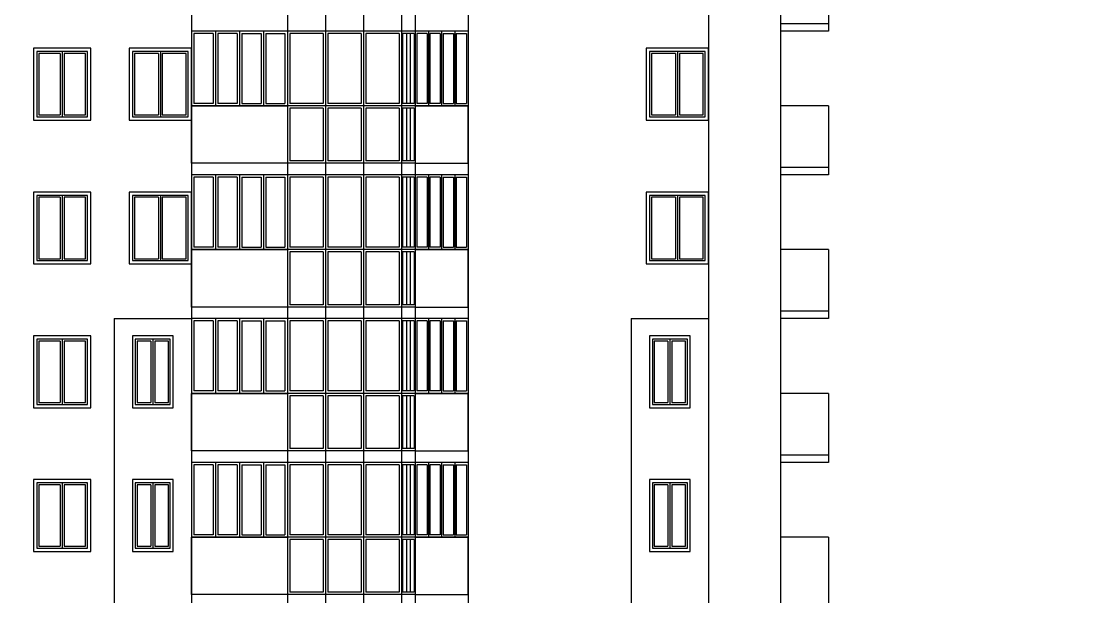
# Model space of a CAD drawing. Header units: inches. Extents: x -634 to 3638, y -6930911 to 5552.
# Drawn here: x 1924.61 to 1946.37, y 3409.74 to 3421.42 of the extents above; entities that cross this region are included whole.
import ezdxf

# ---------------------------------------------------------------- set-up
doc = ezdxf.new("R2010")
doc.units = ezdxf.units.IN
doc.header["$MEASUREMENT"] = 0
doc.linetypes.add('Dashed', pattern=[1128.888893, 564.444447, -564.444447])
for name, color, linetype, lineweight in [('ELEV', 134, 'Continuous', 18), ('фасады', 7, 'Continuous', 30), ('фасады2', 7, 'Continuous', 25)]:
    doc.layers.add(name, color=color, linetype=linetype, lineweight=lineweight)

msp = doc.modelspace()

# ---------------------------------------------------------------- hatches: boundary and pattern name
at = {"layer": 'ELEV', "linetype": 'Continuous'}
h = msp.add_hatch(dxfattribs=at)
h.set_pattern_fill('ANSI31', color=256, scale=0.01044, style=0)
h.set_pattern_definition([(45, (1262.311104, 3366.587935), (-0.02343928418428, 0.02343928418428), [])])
edge = h.paths.add_edge_path()
edge.add_ellipse((1445.78234, 3471.96182), major_axis=(0, 6932302.83262), ratio=0.00000001506, start_angle=89.999976115149, end_angle=270.000023884851)
edge.add_line((1445.67794, 3474.85168), (1445.67794, 3528.48347))
edge.add_line((1445.67794, 3528.48347), (1445.88675, 3528.48347))
edge.add_line((1445.88675, 3528.48347), (1445.88675, 3474.85168))

# ---------------------------------------------------------------- linework, layer by layer
at = {"layer": 'фасады', "color": 7, "ltscale": 100}
for p, q in [((1926.49447, 3415.38264), (1928.06822, 3415.38264)), ((1936.99688, 3415.38264), (1938.57063, 3415.38264))]:
    msp.add_line(p, q, dxfattribs=at)
for points in [[(1928.06822, 3440.04495), (1928.06822, 3421.22218)], [(1932.33109, 3440.04495), (1932.33109, 3421.22218)], [(1933.68391, 3440.04495), (1933.68391, 3421.22218)], [(1928.06822, 3421.22218), (1928.06822, 3400.78379)], [(1932.33109, 3421.22218), (1932.33109, 3400.78379)], [(1933.68391, 3421.22218), (1933.68391, 3400.78379)]]:
    msp.add_lwpolyline(points, dxfattribs=at)
at = {"layer": 'фасады', "color": 7, "linetype": 'Dashed', "ltscale": 100}
for points in [[(1938.57063, 3424.14194), (1938.57063, 3421.22218)], [(1940.03052, 3424.14194), (1940.03052, 3421.22218)], [(1941.00378, 3422.62366), (1941.00378, 3421.22218)], [(1940.03052, 3421.3779), (1941.00378, 3421.3779), (1941.00378, 3421.22218), (1940.03052, 3421.22218)], [(1938.57063, 3421.22218), (1938.57063, 3418.30241)], [(1940.03052, 3421.22218), (1940.03052, 3418.30241)], [(1941.00378, 3419.7039), (1940.03052, 3419.7039)], [(1941.00378, 3419.7039), (1941.00378, 3418.30241)], [(1940.03052, 3418.45813), (1941.00378, 3418.45813), (1941.00378, 3418.30241), (1940.03052, 3418.30241)], [(1938.57063, 3418.30241), (1938.57063, 3415.38264)], [(1940.03052, 3418.30241), (1940.03052, 3415.38264)], [(1941.00378, 3416.78413), (1940.03052, 3416.78413)], [(1941.00378, 3416.78413), (1941.00378, 3415.38264)], [(1926.49447, 3415.38264), (1926.49447, 3412.46287)], [(1936.99688, 3415.38264), (1936.99688, 3412.46287)], [(1938.57063, 3415.38264), (1938.57063, 3412.46287)], [(1940.03052, 3415.53836), (1941.00378, 3415.53836), (1941.00378, 3415.38264), (1940.03052, 3415.38264)], [(1940.03052, 3415.38264), (1940.03052, 3412.46287)], [(1941.00378, 3413.86436), (1940.03052, 3413.86436)], [(1941.00378, 3413.86436), (1941.00378, 3412.46287)], [(1940.03052, 3412.61859), (1941.00378, 3412.61859), (1941.00378, 3412.46287), (1940.03052, 3412.46287)], [(1926.49447, 3412.46287), (1926.49447, 3409.5431)], [(1936.99688, 3412.46287), (1936.99688, 3409.5431)], [(1938.57063, 3412.46287), (1938.57063, 3409.5431)], [(1940.03052, 3412.46287), (1940.03052, 3409.5431)], [(1941.00378, 3410.94459), (1940.03052, 3410.94459)], [(1941.00378, 3410.94459), (1941.00378, 3409.5431)]]:
    msp.add_lwpolyline(points, dxfattribs=at)
at = {"layer": 'фасады', "color": 7, "ltscale": 100}
for points in [[(1928.06822, 3419.7039), (1930.01474, 3419.7039), (1930.01474, 3418.53599), (1928.06822, 3418.53599)], [(1933.68391, 3419.7039), (1932.61333, 3419.7039), (1932.61333, 3418.53599), (1933.68391, 3418.53599)], [(1928.06822, 3416.78413), (1930.01474, 3416.78413), (1930.01474, 3415.61622), (1928.06822, 3415.61622)], [(1933.68391, 3416.78413), (1932.61333, 3416.78413), (1932.61333, 3415.61622), (1933.68391, 3415.61622)], [(1928.06822, 3413.86436), (1930.01474, 3413.86436), (1930.01474, 3412.69645), (1928.06822, 3412.69645)], [(1933.68391, 3413.86436), (1932.61333, 3413.86436), (1932.61333, 3412.69645), (1933.68391, 3412.69645)], [(1928.06822, 3410.94459), (1930.01474, 3410.94459), (1930.01474, 3409.77668), (1928.06822, 3409.77668)], [(1933.68391, 3410.94459), (1932.61333, 3410.94459), (1932.61333, 3409.77668), (1933.68391, 3409.77668)]]:
    msp.add_lwpolyline(points, close=True, dxfattribs=at)
at = {"layer": 'фасады2', "color": 7, "ltscale": 100}
for p, q in [((1928.0001, 3420.80368), (1926.87112, 3420.80368)), ((1926.87112, 3420.80368), (1926.87112, 3419.48005)), ((1928.0001, 3419.48005), (1928.0001, 3420.80368)), ((1938.50251, 3420.80368), (1937.37353, 3420.80368)), ((1937.37353, 3420.80368), (1937.37353, 3419.48005)), ((1938.50251, 3419.48005), (1938.50251, 3420.80368)), ((1927.39668, 3420.76474), (1926.91005, 3420.76474)), ((1926.91005, 3420.76474), (1926.91005, 3419.51898)), ((1927.96117, 3420.76474), (1927.47454, 3420.76474)), ((1927.96117, 3419.51898), (1927.96117, 3420.76474)), ((1937.89909, 3420.76474), (1937.41246, 3420.76474)), ((1937.41246, 3420.76474), (1937.41246, 3419.51898)), ((1938.46358, 3420.76474), (1937.97695, 3420.76474)), ((1938.46358, 3419.51898), (1938.46358, 3420.76474)), ((1926.91005, 3419.51898), (1927.39668, 3419.51898)), ((1927.47454, 3419.51898), (1927.96117, 3419.51898)), ((1928.06822, 3419.7039), (1930.01474, 3419.7039)), ((1928.06822, 3419.7039), (1930.01474, 3419.7039)), ((1928.06822, 3419.7039), (1930.01474, 3419.7039)), ((1932.61333, 3419.7039), (1933.68391, 3419.7039)), ((1932.61333, 3419.7039), (1933.68391, 3419.7039)), ((1932.61333, 3419.7039), (1933.68391, 3419.7039)), ((1937.41246, 3419.51898), (1937.89909, 3419.51898)), ((1937.97695, 3419.51898), (1938.46358, 3419.51898)), ((1926.87112, 3419.48005), (1928.0001, 3419.48005)), ((1937.37353, 3419.48005), (1938.50251, 3419.48005)), ((1928.0001, 3417.88391), (1926.87112, 3417.88391)), ((1926.87112, 3417.88391), (1926.87112, 3416.56028)), ((1927.39668, 3417.84498), (1926.91005, 3417.84498)), ((1926.91005, 3417.84498), (1926.91005, 3416.59921)), ((1927.96117, 3417.84498), (1927.47454, 3417.84498)), ((1927.96117, 3416.59921), (1927.96117, 3417.84498)), ((1928.0001, 3416.56028), (1928.0001, 3417.88391)), ((1938.50251, 3417.88391), (1937.37353, 3417.88391)), ((1937.37353, 3417.88391), (1937.37353, 3416.56028)), ((1937.89909, 3417.84498), (1937.41246, 3417.84498)), ((1937.41246, 3417.84498), (1937.41246, 3416.59921)), ((1938.46358, 3417.84498), (1937.97695, 3417.84498)), ((1938.46358, 3416.59921), (1938.46358, 3417.84498)), ((1938.50251, 3416.56028), (1938.50251, 3417.88391)), ((1928.06822, 3416.78413), (1930.01474, 3416.78413)), ((1928.06822, 3416.78413), (1930.01474, 3416.78413)), ((1928.06822, 3416.78413), (1930.01474, 3416.78413)), ((1932.61333, 3416.78413), (1933.68391, 3416.78413)), ((1932.61333, 3416.78413), (1933.68391, 3416.78413)), ((1932.61333, 3416.78413), (1933.68391, 3416.78413)), ((1926.87112, 3416.56028), (1928.0001, 3416.56028)), ((1926.91005, 3416.59921), (1927.39668, 3416.59921)), ((1927.47454, 3416.59921), (1927.96117, 3416.59921)), ((1937.37353, 3416.56028), (1938.50251, 3416.56028)), ((1937.41246, 3416.59921), (1937.89909, 3416.59921)), ((1937.97695, 3416.59921), (1938.46358, 3416.59921)), ((1926.92611, 3414.96414), (1926.92611, 3413.64051)), ((1927.63658, 3414.96414), (1926.92611, 3414.96414)), ((1926.96504, 3414.92521), (1926.96504, 3413.67944)), ((1927.24242, 3414.92521), (1926.96504, 3414.92521)), ((1927.59765, 3414.92521), (1927.32028, 3414.92521)), ((1927.59765, 3413.67944), (1927.59765, 3414.92521)), ((1927.63658, 3413.64051), (1927.63658, 3414.96414)), ((1937.42852, 3414.96414), (1937.42852, 3413.64051)), ((1938.139, 3414.96414), (1937.42852, 3414.96414)), ((1937.46745, 3414.92521), (1937.46745, 3413.67944)), ((1937.74483, 3414.92521), (1937.46745, 3414.92521)), ((1938.10006, 3414.92521), (1937.82269, 3414.92521)), ((1938.10006, 3413.67944), (1938.10006, 3414.92521)), ((1938.139, 3413.64051), (1938.139, 3414.96414)), ((1928.06822, 3413.86436), (1930.01474, 3413.86436)), ((1928.06822, 3413.86436), (1930.01474, 3413.86436)), ((1932.61333, 3413.86436), (1933.68391, 3413.86436)), ((1932.61333, 3413.86436), (1933.68391, 3413.86436)), ((1926.92611, 3413.64051), (1927.63658, 3413.64051)), ((1926.96504, 3413.67944), (1927.24242, 3413.67944)), ((1927.32028, 3413.67944), (1927.59765, 3413.67944)), ((1937.42852, 3413.64051), (1938.139, 3413.64051)), ((1937.46745, 3413.67944), (1937.74483, 3413.67944)), ((1937.82269, 3413.67944), (1938.10006, 3413.67944)), ((1926.92611, 3412.04437), (1926.92611, 3410.72074)), ((1927.63658, 3412.04437), (1926.92611, 3412.04437)), ((1926.96504, 3412.00544), (1926.96504, 3410.75967)), ((1927.24242, 3412.00544), (1926.96504, 3412.00544)), ((1927.59765, 3412.00544), (1927.32028, 3412.00544)), ((1927.59765, 3410.75967), (1927.59765, 3412.00544)), ((1927.63658, 3410.72074), (1927.63658, 3412.04437)), ((1937.42852, 3412.04437), (1937.42852, 3410.72074)), ((1938.139, 3412.04437), (1937.42852, 3412.04437)), ((1937.46745, 3412.00544), (1937.46745, 3410.75967)), ((1937.74483, 3412.00544), (1937.46745, 3412.00544)), ((1938.10006, 3412.00544), (1937.82269, 3412.00544)), ((1938.10006, 3410.75967), (1938.10006, 3412.00544)), ((1938.139, 3410.72074), (1938.139, 3412.04437)), ((1928.06822, 3410.94459), (1930.01474, 3410.94459)), ((1932.61333, 3410.94459), (1933.68391, 3410.94459)), ((1926.92611, 3410.72074), (1927.63658, 3410.72074)), ((1926.96504, 3410.75967), (1927.24242, 3410.75967)), ((1927.32028, 3410.75967), (1927.59765, 3410.75967)), ((1937.42852, 3410.72074), (1938.139, 3410.72074)), ((1937.46745, 3410.75967), (1937.74483, 3410.75967)), ((1937.82269, 3410.75967), (1938.10006, 3410.75967))]:
    msp.add_line(p, q, dxfattribs=at)
at = {"layer": 'фасады2', "color": 7, "linetype": 'Dashed', "ltscale": 100}
for points in [[(1928.06822, 3424.14194), (1928.06822, 3421.22218)], [(1928.06822, 3424.14194), (1928.06822, 3421.22218)], [(1928.06822, 3424.14194), (1928.06822, 3421.22218)], [(1930.01474, 3424.14194), (1930.01474, 3421.22218)], [(1930.01474, 3424.14194), (1930.01474, 3421.22218)], [(1930.01474, 3424.14194), (1930.01474, 3421.22218)], [(1930.7875, 3424.14194), (1930.7875, 3421.22218)], [(1931.55929, 3424.14194), (1931.55929, 3421.22218)], [(1932.33109, 3424.14194), (1932.33109, 3421.22218)], [(1932.33109, 3424.14194), (1932.33109, 3421.22218)], [(1932.33109, 3424.14194), (1932.33109, 3421.22218)], [(1932.61333, 3424.14194), (1932.61333, 3421.22218)], [(1932.61333, 3424.14194), (1932.61333, 3421.22218)], [(1932.61333, 3424.14194), (1932.61333, 3421.22218)], [(1933.68391, 3424.14194), (1933.68391, 3421.22218)], [(1933.68391, 3424.14194), (1933.68391, 3421.22218)], [(1933.68391, 3424.14194), (1933.68391, 3421.22218)], [(1928.06822, 3421.22218), (1928.06822, 3418.30241)], [(1928.06822, 3421.22218), (1928.06822, 3418.30241)], [(1928.06822, 3421.22218), (1928.06822, 3418.30241)], [(1933.68391, 3421.22218), (1928.06822, 3421.22218)], [(1933.68391, 3421.22218), (1928.06822, 3421.22218)], [(1933.68391, 3421.22218), (1928.06822, 3421.22218)], [(1933.68391, 3421.22218), (1928.06822, 3421.22218)], [(1928.50619, 3421.17351), (1928.11689, 3421.17351)], [(1928.50619, 3421.17351), (1928.11689, 3421.17351)], [(1928.50619, 3421.17351), (1928.50619, 3419.75256)], [(1928.55485, 3421.22218), (1928.55485, 3419.7039)], [(1928.60352, 3421.17351), (1928.60352, 3419.75256)], [(1928.99282, 3421.17351), (1928.60352, 3421.17351)], [(1928.99282, 3421.17351), (1928.60352, 3421.17351)], [(1928.99282, 3421.17351), (1928.99282, 3419.75256)], [(1929.04148, 3421.22218), (1929.04148, 3419.7039)], [(1929.09014, 3421.17351), (1929.09014, 3419.75256)], [(1929.09014, 3421.17351), (1929.47945, 3421.17351)], [(1929.09014, 3421.17351), (1929.47945, 3421.17351)], [(1929.47945, 3421.17351), (1929.47945, 3419.75256)], [(1929.52811, 3421.22218), (1929.52811, 3419.7039)], [(1929.57677, 3421.17351), (1929.57677, 3419.75256)], [(1929.57677, 3421.17351), (1929.96607, 3421.17351)], [(1929.57677, 3421.17351), (1929.96607, 3421.17351)], [(1930.01474, 3421.22218), (1930.01474, 3418.30241)], [(1930.01474, 3421.22218), (1930.01474, 3418.30241)], [(1930.01474, 3421.22218), (1930.01474, 3418.30241)], [(1930.73884, 3421.17351), (1930.06437, 3421.17351)], [(1930.73884, 3421.17351), (1930.06437, 3421.17351)], [(1930.7875, 3421.22218), (1930.7875, 3418.30241)], [(1931.51063, 3421.17351), (1930.83617, 3421.17351)], [(1931.51063, 3421.17351), (1930.83617, 3421.17351)], [(1931.55929, 3421.22218), (1931.55929, 3418.30241)], [(1932.28242, 3421.17351), (1931.60796, 3421.17351)], [(1932.28242, 3421.17351), (1931.60796, 3421.17351)], [(1932.33109, 3421.22218), (1932.33109, 3418.30241)], [(1932.33109, 3421.22218), (1932.33109, 3418.30241)], [(1932.33109, 3421.22218), (1932.33109, 3418.30241)], [(1932.589, 3421.17351), (1932.35542, 3421.17351)], [(1932.589, 3421.17351), (1932.35542, 3421.17351)], [(1932.61333, 3421.22218), (1932.61333, 3418.30241)], [(1932.61333, 3421.22218), (1932.61333, 3418.30241)], [(1932.61333, 3421.22218), (1932.61333, 3418.30241)], [(1932.64253, 3421.17351), (1932.64253, 3419.75256)], [(1932.85178, 3421.17351), (1932.64253, 3421.17351)], [(1932.85178, 3421.17351), (1932.64253, 3421.17351)], [(1932.85178, 3421.17351), (1932.85178, 3419.75256)], [(1932.88098, 3421.22218), (1932.88098, 3419.7039)], [(1932.91017, 3421.17351), (1932.91017, 3419.75256)], [(1933.11943, 3421.17351), (1932.91017, 3421.17351)], [(1933.11943, 3421.17351), (1932.91017, 3421.17351)], [(1933.11943, 3421.17351), (1933.11943, 3419.75256)], [(1933.14862, 3421.22218), (1933.14862, 3419.7039)], [(1933.17782, 3421.17351), (1933.17782, 3419.75256)], [(1933.17782, 3421.17351), (1933.38707, 3421.17351)], [(1933.17782, 3421.17351), (1933.38707, 3421.17351)], [(1933.38707, 3421.17351), (1933.38707, 3419.75256)], [(1933.41627, 3421.22218), (1933.41627, 3419.7039)], [(1933.44547, 3421.17351), (1933.44547, 3419.75256)], [(1933.44547, 3421.17351), (1933.65472, 3421.17351)], [(1933.44547, 3421.17351), (1933.65472, 3421.17351)], [(1933.65472, 3421.17351), (1933.65472, 3419.75256)], [(1933.68391, 3421.22218), (1933.68391, 3418.30241)], [(1933.68391, 3421.22218), (1933.68391, 3418.30241)], [(1933.68391, 3421.22218), (1933.68391, 3418.30241)], [(1928.50619, 3419.75256), (1928.11689, 3419.75256)], [(1928.99282, 3419.75256), (1928.60352, 3419.75256)], [(1929.09014, 3419.75256), (1929.47945, 3419.75256)], [(1929.57677, 3419.75256), (1929.96607, 3419.75256)], [(1930.73884, 3419.75256), (1930.06437, 3419.75256)], [(1931.51063, 3419.75256), (1930.83617, 3419.75256)], [(1932.28242, 3419.75256), (1931.60796, 3419.75256)], [(1932.589, 3419.75256), (1932.35542, 3419.75256)], [(1932.85178, 3419.75256), (1932.64253, 3419.75256)], [(1933.11943, 3419.75256), (1932.91017, 3419.75256)], [(1933.17782, 3419.75256), (1933.38707, 3419.75256)], [(1933.44547, 3419.75256), (1933.65472, 3419.75256)], [(1933.68391, 3419.7039), (1928.06822, 3419.7039)], [(1933.68391, 3419.7039), (1928.06822, 3419.7039)], [(1930.73884, 3419.65523), (1930.06437, 3419.65523)], [(1931.51063, 3419.65523), (1930.83617, 3419.65523)], [(1932.28242, 3419.65523), (1931.60796, 3419.65523)], [(1932.589, 3419.65523), (1932.35542, 3419.65523)], [(1932.61333, 3418.53599), (1930.01474, 3418.53599)], [(1930.73884, 3418.58465), (1930.06437, 3418.58465)], [(1931.51063, 3418.58465), (1930.83617, 3418.58465)], [(1932.28242, 3418.58465), (1931.60796, 3418.58465)], [(1932.589, 3418.58465), (1932.35542, 3418.58465)], [(1928.06822, 3418.30241), (1928.06822, 3415.38264)], [(1928.06822, 3418.30241), (1928.06822, 3415.38264)], [(1928.06822, 3418.30241), (1928.06822, 3415.38264)], [(1933.68391, 3418.30241), (1928.06822, 3418.30241)], [(1933.68391, 3418.30241), (1928.06822, 3418.30241)], [(1928.50619, 3418.25374), (1928.11689, 3418.25374)], [(1928.50619, 3418.25374), (1928.50619, 3416.83279)], [(1928.55485, 3418.30241), (1928.55485, 3416.78413)], [(1928.60352, 3418.25374), (1928.60352, 3416.83279)], [(1928.99282, 3418.25374), (1928.60352, 3418.25374)], [(1928.99282, 3418.25374), (1928.99282, 3416.83279)], [(1929.04148, 3418.30241), (1929.04148, 3416.78413)], [(1929.09014, 3418.25374), (1929.09014, 3416.83279)], [(1929.09014, 3418.25374), (1929.47945, 3418.25374)], [(1929.47945, 3418.25374), (1929.47945, 3416.83279)], [(1929.52811, 3418.30241), (1929.52811, 3416.78413)], [(1929.57677, 3418.25374), (1929.57677, 3416.83279)], [(1929.57677, 3418.25374), (1929.96607, 3418.25374)], [(1930.01474, 3418.30241), (1930.01474, 3415.38264)], [(1930.01474, 3418.30241), (1930.01474, 3415.38264)], [(1930.01474, 3418.30241), (1930.01474, 3415.38264)], [(1930.73884, 3418.25374), (1930.06437, 3418.25374)], [(1930.7875, 3418.30241), (1930.7875, 3415.38264)], [(1931.51063, 3418.25374), (1930.83617, 3418.25374)], [(1931.55929, 3418.30241), (1931.55929, 3415.38264)], [(1932.28242, 3418.25374), (1931.60796, 3418.25374)], [(1932.33109, 3418.30241), (1932.33109, 3415.38264)], [(1932.33109, 3418.30241), (1932.33109, 3415.38264)], [(1932.33109, 3418.30241), (1932.33109, 3415.38264)], [(1932.589, 3418.25374), (1932.35542, 3418.25374)], [(1932.61333, 3418.30241), (1932.61333, 3415.38264)], [(1932.61333, 3418.30241), (1932.61333, 3415.38264)], [(1932.61333, 3418.30241), (1932.61333, 3415.38264)], [(1932.64253, 3418.25374), (1932.64253, 3416.83279)], [(1932.85178, 3418.25374), (1932.64253, 3418.25374)], [(1932.85178, 3418.25374), (1932.85178, 3416.83279)], [(1932.88098, 3418.30241), (1932.88098, 3416.78413)], [(1932.91017, 3418.25374), (1932.91017, 3416.83279)], [(1933.11943, 3418.25374), (1932.91017, 3418.25374)], [(1933.11943, 3418.25374), (1933.11943, 3416.83279)], [(1933.14862, 3418.30241), (1933.14862, 3416.78413)], [(1933.17782, 3418.25374), (1933.17782, 3416.83279)], [(1933.17782, 3418.25374), (1933.38707, 3418.25374)], [(1933.38707, 3418.25374), (1933.38707, 3416.83279)], [(1933.41627, 3418.30241), (1933.41627, 3416.78413)], [(1933.44547, 3418.25374), (1933.44547, 3416.83279)], [(1933.44547, 3418.25374), (1933.65472, 3418.25374)], [(1933.65472, 3418.25374), (1933.65472, 3416.83279)], [(1933.68391, 3418.30241), (1933.68391, 3415.38264)], [(1933.68391, 3418.30241), (1933.68391, 3415.38264)], [(1933.68391, 3418.30241), (1933.68391, 3415.38264)], [(1933.68391, 3416.78413), (1928.06822, 3416.78413)], [(1933.68391, 3416.78413), (1928.06822, 3416.78413)], [(1928.50619, 3416.83279), (1928.11689, 3416.83279)], [(1928.99282, 3416.83279), (1928.60352, 3416.83279)], [(1929.09014, 3416.83279), (1929.47945, 3416.83279)], [(1929.57677, 3416.83279), (1929.96607, 3416.83279)], [(1930.73884, 3416.83279), (1930.06437, 3416.83279)], [(1930.73884, 3416.73546), (1930.06437, 3416.73546)], [(1931.51063, 3416.83279), (1930.83617, 3416.83279)], [(1931.51063, 3416.73546), (1930.83617, 3416.73546)], [(1932.28242, 3416.83279), (1931.60796, 3416.83279)], [(1932.28242, 3416.73546), (1931.60796, 3416.73546)], [(1932.589, 3416.83279), (1932.35542, 3416.83279)], [(1932.589, 3416.73546), (1932.35542, 3416.73546)], [(1932.85178, 3416.83279), (1932.64253, 3416.83279)], [(1933.11943, 3416.83279), (1932.91017, 3416.83279)], [(1933.17782, 3416.83279), (1933.38707, 3416.83279)], [(1933.44547, 3416.83279), (1933.65472, 3416.83279)], [(1932.61333, 3415.61622), (1930.01474, 3415.61622)], [(1930.73884, 3415.66488), (1930.06437, 3415.66488)], [(1931.51063, 3415.66488), (1930.83617, 3415.66488)], [(1932.28242, 3415.66488), (1931.60796, 3415.66488)], [(1932.589, 3415.66488), (1932.35542, 3415.66488)], [(1928.06822, 3415.38264), (1928.06822, 3412.46287)], [(1928.06822, 3415.38264), (1928.06822, 3412.46287)], [(1933.68391, 3415.38264), (1928.06822, 3415.38264)], [(1933.68391, 3415.38264), (1928.06822, 3415.38264)], [(1928.55485, 3415.38264), (1928.55485, 3413.86436)], [(1929.04148, 3415.38264), (1929.04148, 3413.86436)], [(1929.52811, 3415.38264), (1929.52811, 3413.86436)], [(1930.01474, 3415.38264), (1930.01474, 3412.46287)], [(1930.01474, 3415.38264), (1930.01474, 3412.46287)], [(1930.7875, 3415.38264), (1930.7875, 3412.46287)], [(1931.55929, 3415.38264), (1931.55929, 3412.46287)], [(1932.33109, 3415.38264), (1932.33109, 3412.46287)], [(1932.33109, 3415.38264), (1932.33109, 3412.46287)], [(1932.61333, 3415.38264), (1932.61333, 3412.46287)], [(1932.61333, 3415.38264), (1932.61333, 3412.46287)], [(1932.88098, 3415.38264), (1932.88098, 3413.86436)], [(1933.14862, 3415.38264), (1933.14862, 3413.86436)], [(1933.41627, 3415.38264), (1933.41627, 3413.86436)], [(1933.68391, 3415.38264), (1933.68391, 3412.46287)], [(1933.68391, 3415.38264), (1933.68391, 3412.46287)], [(1928.50619, 3415.33397), (1928.11689, 3415.33397)], [(1928.50619, 3415.33397), (1928.50619, 3413.91302)], [(1928.60352, 3415.33397), (1928.60352, 3413.91302)], [(1928.99282, 3415.33397), (1928.60352, 3415.33397)], [(1928.99282, 3415.33397), (1928.99282, 3413.91302)], [(1929.09014, 3415.33397), (1929.09014, 3413.91302)], [(1929.09014, 3415.33397), (1929.47945, 3415.33397)], [(1929.47945, 3415.33397), (1929.47945, 3413.91302)], [(1929.57677, 3415.33397), (1929.57677, 3413.91302)], [(1929.57677, 3415.33397), (1929.96607, 3415.33397)], [(1930.73884, 3415.33397), (1930.06437, 3415.33397)], [(1931.51063, 3415.33397), (1930.83617, 3415.33397)], [(1932.28242, 3415.33397), (1931.60796, 3415.33397)], [(1932.589, 3415.33397), (1932.35542, 3415.33397)], [(1932.64253, 3415.33397), (1932.64253, 3413.91302)], [(1932.85178, 3415.33397), (1932.64253, 3415.33397)], [(1932.85178, 3415.33397), (1932.85178, 3413.91302)], [(1932.91017, 3415.33397), (1932.91017, 3413.91302)], [(1933.11943, 3415.33397), (1932.91017, 3415.33397)], [(1933.11943, 3415.33397), (1933.11943, 3413.91302)], [(1933.17782, 3415.33397), (1933.17782, 3413.91302)], [(1933.17782, 3415.33397), (1933.38707, 3415.33397)], [(1933.38707, 3415.33397), (1933.38707, 3413.91302)], [(1933.44547, 3415.33397), (1933.44547, 3413.91302)], [(1933.44547, 3415.33397), (1933.65472, 3415.33397)], [(1933.65472, 3415.33397), (1933.65472, 3413.91302)], [(1933.68391, 3413.86436), (1928.06822, 3413.86436)], [(1933.68391, 3413.86436), (1928.06822, 3413.86436)], [(1928.50619, 3413.91302), (1928.11689, 3413.91302)], [(1928.99282, 3413.91302), (1928.60352, 3413.91302)], [(1929.09014, 3413.91302), (1929.47945, 3413.91302)], [(1929.57677, 3413.91302), (1929.96607, 3413.91302)], [(1930.73884, 3413.91302), (1930.06437, 3413.91302)], [(1931.51063, 3413.91302), (1930.83617, 3413.91302)], [(1932.28242, 3413.91302), (1931.60796, 3413.91302)], [(1932.589, 3413.91302), (1932.35542, 3413.91302)], [(1932.85178, 3413.91302), (1932.64253, 3413.91302)], [(1933.11943, 3413.91302), (1932.91017, 3413.91302)], [(1933.17782, 3413.91302), (1933.38707, 3413.91302)], [(1933.44547, 3413.91302), (1933.65472, 3413.91302)], [(1930.73884, 3413.81569), (1930.06437, 3413.81569)], [(1931.51063, 3413.81569), (1930.83617, 3413.81569)], [(1932.28242, 3413.81569), (1931.60796, 3413.81569)], [(1932.589, 3413.81569), (1932.35542, 3413.81569)], [(1930.73884, 3412.74511), (1930.06437, 3412.74511)], [(1931.51063, 3412.74511), (1930.83617, 3412.74511)], [(1932.28242, 3412.74511), (1931.60796, 3412.74511)], [(1932.589, 3412.74511), (1932.35542, 3412.74511)], [(1932.61333, 3412.69645), (1930.01474, 3412.69645)], [(1928.06822, 3412.46287), (1928.06822, 3409.5431)], [(1933.68391, 3412.46287), (1928.06822, 3412.46287)], [(1928.50619, 3412.4142), (1928.11689, 3412.4142)], [(1928.50619, 3412.4142), (1928.50619, 3410.99325)], [(1928.55485, 3412.46287), (1928.55485, 3410.94459)], [(1928.60352, 3412.4142), (1928.60352, 3410.99325)], [(1928.99282, 3412.4142), (1928.60352, 3412.4142)], [(1928.99282, 3412.4142), (1928.99282, 3410.99325)], [(1929.04148, 3412.46287), (1929.04148, 3410.94459)], [(1929.09014, 3412.4142), (1929.09014, 3410.99325)], [(1929.09014, 3412.4142), (1929.47945, 3412.4142)], [(1929.47945, 3412.4142), (1929.47945, 3410.99325)], [(1929.52811, 3412.46287), (1929.52811, 3410.94459)], [(1929.57677, 3412.4142), (1929.57677, 3410.99325)], [(1929.57677, 3412.4142), (1929.96607, 3412.4142)], [(1930.01474, 3412.46287), (1930.01474, 3409.5431)], [(1930.73884, 3412.4142), (1930.06437, 3412.4142)], [(1930.7875, 3412.46287), (1930.7875, 3409.5431)], [(1931.51063, 3412.4142), (1930.83617, 3412.4142)], [(1931.55929, 3412.46287), (1931.55929, 3409.5431)], [(1932.28242, 3412.4142), (1931.60796, 3412.4142)], [(1932.33109, 3412.46287), (1932.33109, 3409.5431)], [(1932.589, 3412.4142), (1932.35542, 3412.4142)], [(1932.61333, 3412.46287), (1932.61333, 3409.5431)], [(1932.64253, 3412.4142), (1932.64253, 3410.99325)], [(1932.85178, 3412.4142), (1932.64253, 3412.4142)], [(1932.85178, 3412.4142), (1932.85178, 3410.99325)], [(1932.88098, 3412.46287), (1932.88098, 3410.94459)], [(1932.91017, 3412.4142), (1932.91017, 3410.99325)], [(1933.11943, 3412.4142), (1932.91017, 3412.4142)], [(1933.11943, 3412.4142), (1933.11943, 3410.99325)], [(1933.14862, 3412.46287), (1933.14862, 3410.94459)], [(1933.17782, 3412.4142), (1933.17782, 3410.99325)], [(1933.17782, 3412.4142), (1933.38707, 3412.4142)], [(1933.38707, 3412.4142), (1933.38707, 3410.99325)], [(1933.41627, 3412.46287), (1933.41627, 3410.94459)], [(1933.44547, 3412.4142), (1933.44547, 3410.99325)], [(1933.44547, 3412.4142), (1933.65472, 3412.4142)], [(1933.65472, 3412.4142), (1933.65472, 3410.99325)], [(1933.68391, 3412.46287), (1933.68391, 3409.5431)], [(1933.68391, 3410.94459), (1928.06822, 3410.94459)], [(1933.68391, 3410.94459), (1928.06822, 3410.94459)], [(1928.50619, 3410.99325), (1928.11689, 3410.99325)], [(1928.99282, 3410.99325), (1928.60352, 3410.99325)], [(1929.09014, 3410.99325), (1929.47945, 3410.99325)], [(1929.57677, 3410.99325), (1929.96607, 3410.99325)], [(1930.73884, 3410.99325), (1930.06437, 3410.99325)], [(1930.73884, 3410.89592), (1930.06437, 3410.89592)], [(1931.51063, 3410.99325), (1930.83617, 3410.99325)], [(1931.51063, 3410.89592), (1930.83617, 3410.89592)], [(1932.28242, 3410.99325), (1931.60796, 3410.99325)], [(1932.28242, 3410.89592), (1931.60796, 3410.89592)], [(1932.589, 3410.99325), (1932.35542, 3410.99325)], [(1932.589, 3410.89592), (1932.35542, 3410.89592)], [(1932.85178, 3410.99325), (1932.64253, 3410.99325)], [(1933.11943, 3410.99325), (1932.91017, 3410.99325)], [(1933.17782, 3410.99325), (1933.38707, 3410.99325)], [(1933.44547, 3410.99325), (1933.65472, 3410.99325)], [(1932.61333, 3409.77668), (1930.01474, 3409.77668)], [(1930.73884, 3409.82534), (1930.06437, 3409.82534)], [(1931.51063, 3409.82534), (1930.83617, 3409.82534)], [(1932.28242, 3409.82534), (1931.60796, 3409.82534)], [(1932.589, 3409.82534), (1932.35542, 3409.82534)], [(1932.61333, 3409.77668), (1932.61333, 3406.85691)]]:
    msp.add_lwpolyline(points, dxfattribs=at)
at = {"layer": 'фасады2', "color": 7, "ltscale": 100}
for points in [[(1930.01474, 3424.14194), (1930.01474, 3421.22218)], [(1928.11689, 3421.17351), (1928.11689, 3419.75256)], [(1929.96607, 3421.17351), (1929.96607, 3419.75256)], [(1930.01474, 3421.22218), (1930.01474, 3418.30241)], [(1930.06437, 3421.17351), (1930.06437, 3419.75256)], [(1930.73884, 3421.17351), (1930.73884, 3419.75256)], [(1930.83617, 3421.17351), (1930.83617, 3419.75256)], [(1931.51063, 3421.17351), (1931.51063, 3419.75256)], [(1931.60796, 3421.17351), (1931.60796, 3419.75256)], [(1932.28242, 3421.17351), (1932.28242, 3419.75256)], [(1932.35542, 3421.17351), (1932.35542, 3419.75256)], [(1932.43328, 3421.17351), (1932.43328, 3419.75256)], [(1932.51114, 3421.17351), (1932.51114, 3419.75256)], [(1932.589, 3421.17351), (1932.589, 3419.75256)], [(1925.44043, 3420.80368), (1925.44043, 3419.48005)], [(1927.43561, 3420.80368), (1927.43561, 3419.48005)], [(1937.93802, 3420.80368), (1937.93802, 3419.48005)], [(1925.4015, 3420.76474), (1924.96354, 3420.76474), (1924.96354, 3419.51898), (1925.4015, 3419.51898)], [(1925.4015, 3420.76474), (1925.4015, 3419.51898)], [(1925.47936, 3420.76474), (1925.47936, 3419.51898)], [(1925.47936, 3419.51898), (1925.91733, 3419.51898), (1925.91733, 3420.76474), (1925.47936, 3420.76474)], [(1927.39668, 3420.76474), (1927.39668, 3419.51898)], [(1927.47454, 3420.76474), (1927.47454, 3419.51898)], [(1937.89909, 3420.76474), (1937.89909, 3419.51898)], [(1937.97695, 3420.76474), (1937.97695, 3419.51898)], [(1930.06437, 3419.65523), (1930.06437, 3418.58465)], [(1930.73884, 3419.65523), (1930.73884, 3418.58465)], [(1930.83617, 3419.65523), (1930.83617, 3418.58465)], [(1931.51063, 3419.65523), (1931.51063, 3418.58465)], [(1931.60796, 3419.65523), (1931.60796, 3418.58465)], [(1932.28242, 3419.65523), (1932.28242, 3418.58465)], [(1932.35542, 3419.65523), (1932.35542, 3418.58465)], [(1932.43328, 3419.65523), (1932.43328, 3418.58465)], [(1932.51114, 3419.65523), (1932.51114, 3418.58465)], [(1932.589, 3419.65523), (1932.589, 3418.58465)], [(1928.11689, 3418.25374), (1928.11689, 3416.83279)], [(1929.96607, 3418.25374), (1929.96607, 3416.83279)], [(1930.01474, 3418.30241), (1930.01474, 3415.38264)], [(1930.06437, 3418.25374), (1930.06437, 3416.83279)], [(1930.73884, 3418.25374), (1930.73884, 3416.83279)], [(1930.83617, 3418.25374), (1930.83617, 3416.83279)], [(1931.51063, 3418.25374), (1931.51063, 3416.83279)], [(1931.60796, 3418.25374), (1931.60796, 3416.83279)], [(1932.28242, 3418.25374), (1932.28242, 3416.83279)], [(1932.35542, 3418.25374), (1932.35542, 3416.83279)], [(1932.43328, 3418.25374), (1932.43328, 3416.83279)], [(1932.51114, 3418.25374), (1932.51114, 3416.83279)], [(1932.589, 3418.25374), (1932.589, 3416.83279)], [(1925.4015, 3417.84498), (1924.96354, 3417.84498), (1924.96354, 3416.59921), (1925.4015, 3416.59921)], [(1925.4015, 3417.84498), (1925.4015, 3416.59921)], [(1925.44043, 3417.88391), (1925.44043, 3416.56028)], [(1925.47936, 3417.84498), (1925.47936, 3416.59921)], [(1925.47936, 3416.59921), (1925.91733, 3416.59921), (1925.91733, 3417.84498), (1925.47936, 3417.84498)], [(1927.39668, 3417.84498), (1927.39668, 3416.59921)], [(1927.43561, 3417.88391), (1927.43561, 3416.56028)], [(1927.47454, 3417.84498), (1927.47454, 3416.59921)], [(1937.89909, 3417.84498), (1937.89909, 3416.59921)], [(1937.93802, 3417.88391), (1937.93802, 3416.56028)], [(1937.97695, 3417.84498), (1937.97695, 3416.59921)], [(1930.06437, 3416.73546), (1930.06437, 3415.66488)], [(1930.73884, 3416.73546), (1930.73884, 3415.66488)], [(1930.83617, 3416.73546), (1930.83617, 3415.66488)], [(1931.51063, 3416.73546), (1931.51063, 3415.66488)], [(1931.60796, 3416.73546), (1931.60796, 3415.66488)], [(1932.28242, 3416.73546), (1932.28242, 3415.66488)], [(1932.35542, 3416.73546), (1932.35542, 3415.66488)], [(1932.43328, 3416.73546), (1932.43328, 3415.66488)], [(1932.51114, 3416.73546), (1932.51114, 3415.66488)], [(1932.589, 3416.73546), (1932.589, 3415.66488)], [(1930.01474, 3415.38264), (1930.01474, 3412.46287)], [(1928.11689, 3415.33397), (1928.11689, 3413.91302)], [(1929.96607, 3415.33397), (1929.96607, 3413.91302)], [(1930.06437, 3415.33397), (1930.06437, 3413.91302)], [(1930.73884, 3415.33397), (1930.73884, 3413.91302)], [(1930.83617, 3415.33397), (1930.83617, 3413.91302)], [(1931.51063, 3415.33397), (1931.51063, 3413.91302)], [(1931.60796, 3415.33397), (1931.60796, 3413.91302)], [(1932.28242, 3415.33397), (1932.28242, 3413.91302)], [(1932.35542, 3415.33397), (1932.35542, 3413.91302)], [(1932.43328, 3415.33397), (1932.43328, 3413.91302)], [(1932.51114, 3415.33397), (1932.51114, 3413.91302)], [(1932.589, 3415.33397), (1932.589, 3413.91302)], [(1925.4015, 3414.92521), (1924.96354, 3414.92521), (1924.96354, 3413.67944), (1925.4015, 3413.67944)], [(1925.4015, 3414.92521), (1925.4015, 3413.67944)], [(1925.44043, 3414.96414), (1925.44043, 3413.64051)], [(1925.47936, 3414.92521), (1925.47936, 3413.67944)], [(1925.47936, 3413.67944), (1925.91733, 3413.67944), (1925.91733, 3414.92521), (1925.47936, 3414.92521)], [(1927.24242, 3414.92521), (1927.24242, 3413.67944)], [(1927.28135, 3414.96414), (1927.28135, 3413.64051)], [(1927.32028, 3414.92521), (1927.32028, 3413.67944)], [(1927.32028, 3414.92521), (1927.32028, 3413.67944)], [(1937.74483, 3414.92521), (1937.74483, 3413.67944)], [(1937.78376, 3414.96414), (1937.78376, 3413.64051)], [(1937.82269, 3414.92521), (1937.82269, 3413.67944)], [(1937.82269, 3414.92521), (1937.82269, 3413.67944)], [(1930.06437, 3413.81569), (1930.06437, 3412.74511)], [(1930.73884, 3413.81569), (1930.73884, 3412.74511)], [(1930.83617, 3413.81569), (1930.83617, 3412.74511)], [(1931.51063, 3413.81569), (1931.51063, 3412.74511)], [(1931.60796, 3413.81569), (1931.60796, 3412.74511)], [(1932.28242, 3413.81569), (1932.28242, 3412.74511)], [(1932.35542, 3413.81569), (1932.35542, 3412.74511)], [(1932.43328, 3413.81569), (1932.43328, 3412.74511)], [(1932.51114, 3413.81569), (1932.51114, 3412.74511)], [(1932.589, 3413.81569), (1932.589, 3412.74511)], [(1928.11689, 3412.4142), (1928.11689, 3410.99325)], [(1929.96607, 3412.4142), (1929.96607, 3410.99325)], [(1930.01474, 3412.46287), (1930.01474, 3409.5431)], [(1930.06437, 3412.4142), (1930.06437, 3410.99325)], [(1930.73884, 3412.4142), (1930.73884, 3410.99325)], [(1930.83617, 3412.4142), (1930.83617, 3410.99325)], [(1931.51063, 3412.4142), (1931.51063, 3410.99325)], [(1931.60796, 3412.4142), (1931.60796, 3410.99325)], [(1932.28242, 3412.4142), (1932.28242, 3410.99325)], [(1932.35542, 3412.4142), (1932.35542, 3410.99325)], [(1932.43328, 3412.4142), (1932.43328, 3410.99325)], [(1932.51114, 3412.4142), (1932.51114, 3410.99325)], [(1932.589, 3412.4142), (1932.589, 3410.99325)], [(1925.4015, 3412.00544), (1924.96354, 3412.00544), (1924.96354, 3410.75967), (1925.4015, 3410.75967)], [(1925.4015, 3412.00544), (1925.4015, 3410.75967)], [(1925.44043, 3412.04437), (1925.44043, 3410.72074)], [(1925.47936, 3412.00544), (1925.47936, 3410.75967)], [(1925.47936, 3410.75967), (1925.91733, 3410.75967), (1925.91733, 3412.00544), (1925.47936, 3412.00544)], [(1927.24242, 3412.00544), (1927.24242, 3410.75967)], [(1927.28135, 3412.04437), (1927.28135, 3410.72074)], [(1927.32028, 3412.00544), (1927.32028, 3410.75967)], [(1927.32028, 3412.00544), (1927.32028, 3410.75967)], [(1937.74483, 3412.00544), (1937.74483, 3410.75967)], [(1937.78376, 3412.04437), (1937.78376, 3410.72074)], [(1937.82269, 3412.00544), (1937.82269, 3410.75967)], [(1937.82269, 3412.00544), (1937.82269, 3410.75967)], [(1930.06437, 3410.89592), (1930.06437, 3409.82534)], [(1930.73884, 3410.89592), (1930.73884, 3409.82534)], [(1930.83617, 3410.89592), (1930.83617, 3409.82534)], [(1931.51063, 3410.89592), (1931.51063, 3409.82534)], [(1931.60796, 3410.89592), (1931.60796, 3409.82534)], [(1932.28242, 3410.89592), (1932.28242, 3409.82534)], [(1932.35542, 3410.89592), (1932.35542, 3409.82534)], [(1932.43328, 3410.89592), (1932.43328, 3409.82534)], [(1932.51114, 3410.89592), (1932.51114, 3409.82534)], [(1932.589, 3410.89592), (1932.589, 3409.82534)]]:
    msp.add_lwpolyline(points, dxfattribs=at)
for points in [[(1926.02439, 3420.8718), (1924.85648, 3420.8718), (1924.85648, 3419.41192), (1926.02439, 3419.41192)], [(1925.95626, 3420.80368), (1924.92461, 3420.80368), (1924.92461, 3419.48005), (1925.95626, 3419.48005)], [(1928.06822, 3420.8718), (1926.80299, 3420.8718), (1926.80299, 3419.41192), (1928.06822, 3419.41192)], [(1938.57063, 3420.8718), (1937.3054, 3420.8718), (1937.3054, 3419.41192), (1938.57063, 3419.41192)], [(1926.02439, 3417.95203), (1924.85648, 3417.95203), (1924.85648, 3416.49215), (1926.02439, 3416.49215)], [(1925.95626, 3417.88391), (1924.92461, 3417.88391), (1924.92461, 3416.56028), (1925.95626, 3416.56028)], [(1928.06822, 3417.95203), (1926.80299, 3417.95203), (1926.80299, 3416.49215), (1928.06822, 3416.49215)], [(1938.57063, 3417.95203), (1937.3054, 3417.95203), (1937.3054, 3416.49215), (1938.57063, 3416.49215)], [(1926.02439, 3415.03226), (1924.85648, 3415.03226), (1924.85648, 3413.57238), (1926.02439, 3413.57238)], [(1925.95626, 3414.96414), (1924.92461, 3414.96414), (1924.92461, 3413.64051), (1925.95626, 3413.64051)], [(1927.69498, 3415.03226), (1926.86771, 3415.03226), (1926.86771, 3413.57238), (1927.69498, 3413.57238)], [(1938.19739, 3415.03226), (1937.37012, 3415.03226), (1937.37012, 3413.57238), (1938.19739, 3413.57238)], [(1926.02439, 3412.1125), (1924.85648, 3412.1125), (1924.85648, 3410.65261), (1926.02439, 3410.65261)], [(1927.69498, 3412.1125), (1926.86771, 3412.1125), (1926.86771, 3410.65261), (1927.69498, 3410.65261)], [(1938.19739, 3412.1125), (1937.37012, 3412.1125), (1937.37012, 3410.65261), (1938.19739, 3410.65261)], [(1925.95626, 3412.04437), (1924.92461, 3412.04437), (1924.92461, 3410.72074), (1925.95626, 3410.72074)]]:
    msp.add_lwpolyline(points, close=True, dxfattribs=at)

doc.saveas('drawing.dxf')
